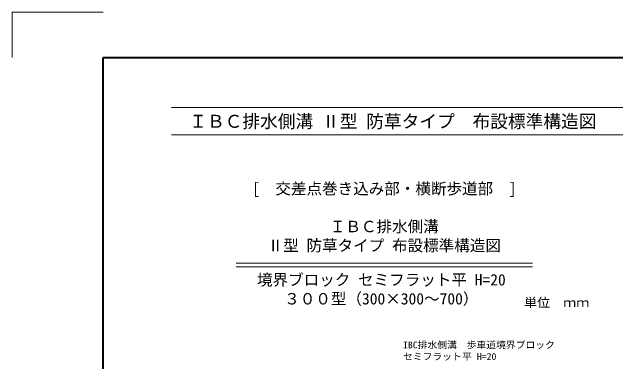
# Model space of a CAD drawing. Units: millimetres at full size; details may follow other scales. Extents: x 164402 to 209100, y 872507 to 885397.
# Drawn here: x 181594 to 184244, y 876910 to 878447 of the extents above; entities that cross this region are included whole.
import ezdxf
from ezdxf.enums import TextEntityAlignment as Align

# ---------------------------------------------------------------- set-up
doc = ezdxf.new("R2010")
doc.units = ezdxf.units.MM
doc.header["$LTSCALE"] = 40
for name, color, linetype, lineweight in [('0_2', 7, 'Continuous', 13), ('Defpoints_3', 8, 'Continuous', 0), ('図枠', 7, 'Continuous', 5), ('寸法線', 7, 'Continuous', 13)]:
    doc.layers.add(name, color=color, linetype=linetype, lineweight=lineweight)
doc.layers.add('文字', color=7, linetype='Continuous')
doc.styles.add('ＭＳ ゴシック', font='')
doc.styles.add('ＭＳ 明朝', font='')
doc.styles.get('ＭＳ ゴシック').set_extended_font_data('MS Gothic')
doc.styles.get('ＭＳ 明朝').set_extended_font_data('MS Mincho')

msp = doc.modelspace()

# ---------------------------------------------------------------- linework, layer by layer
at = {"layer": '0_2', "lineweight": 20}
for p, q in [((182577.62, 877343.55), (183877.62, 877343.55)), ((182577.62, 877328.55), (183877.62, 877328.55))]:
    msp.add_line(p, q, dxfattribs=at)
at = {"layer": 'Defpoints_3', "color": 7, "lineweight": 13}
for p, q in [((181594.36, 878447.22), (181994.36, 878447.22)), ((181594.36, 878247.22), (181594.36, 878447.22))]:
    msp.add_line(p, q, dxfattribs=at)
at = {"layer": '図枠', "lineweight": 40}
for p, q in [((181994.36, 872707.22), (181994.36, 878247.22)), ((181994.36, 878247.22), (189794.36, 878247.22))]:
    msp.add_line(p, q, dxfattribs=at)
at = {"layer": '図枠', "lineweight": 13}
for p, q in [((182294.36, 878027.22), (189494.36, 878027.22)), ((182294.36, 877907.22), (189494.36, 877907.22))]:
    msp.add_line(p, q, dxfattribs=at)

# ---------------------------------------------------------------- texts
at = {"layer": '図枠', "style": 'ＭＳ ゴシック'}
msp.add_text('\u3000ＩＢＣ排水側溝 Ⅱ型 防草タイプ\u3000布設標準構造図', height=56.96, dxfattribs=at).set_placement((182294.36, 877967.22), align=Align.MIDDLE_LEFT)
at = {"layer": '寸法線', "style": 'ＭＳ 明朝', "width": 1.05}
for s, p in [('IBC排水側溝\u3000歩車道境界ブロック', (183310.08, 876960.71)), ('セミフラット', (183310.08, 876909.86)), ('平', (183569.28, 876909.86)), ('H=20 ', (183634.08, 876909.86))]:
    msp.add_text(s, height=30.02, dxfattribs=at).set_placement(p, align=Align.BOTTOM_LEFT)
at = {"layer": '文字', "style": 'ＭＳ 明朝'}
for s, p in [('[\u3000交差点巻き込み部・横断歩道部\u3000]', (182647.57, 877696.68)), ('ＩＢＣ排水側溝', (182988.82, 877530.01)), ('Ⅱ型 防草タイプ 布設標準構造図', (182715.82, 877446.68)), ('境界ブロック セミフラット平 H=20', (182669.25, 877295.97)), ('３００型（300×300～700）', (182788.69, 877212.64))]:
    msp.add_text(s, height=50.04, dxfattribs=at).set_placement(p, align=Align.TOP_LEFT)
at = {"layer": '文字', "style": 'ＭＳ 明朝', "width": 1.05}
msp.add_text('単位\u3000ｍｍ', height=40.03, dxfattribs=at).set_placement((184127.62, 877139.02), align=Align.BOTTOM_RIGHT)

doc.saveas('drawing.dxf')
